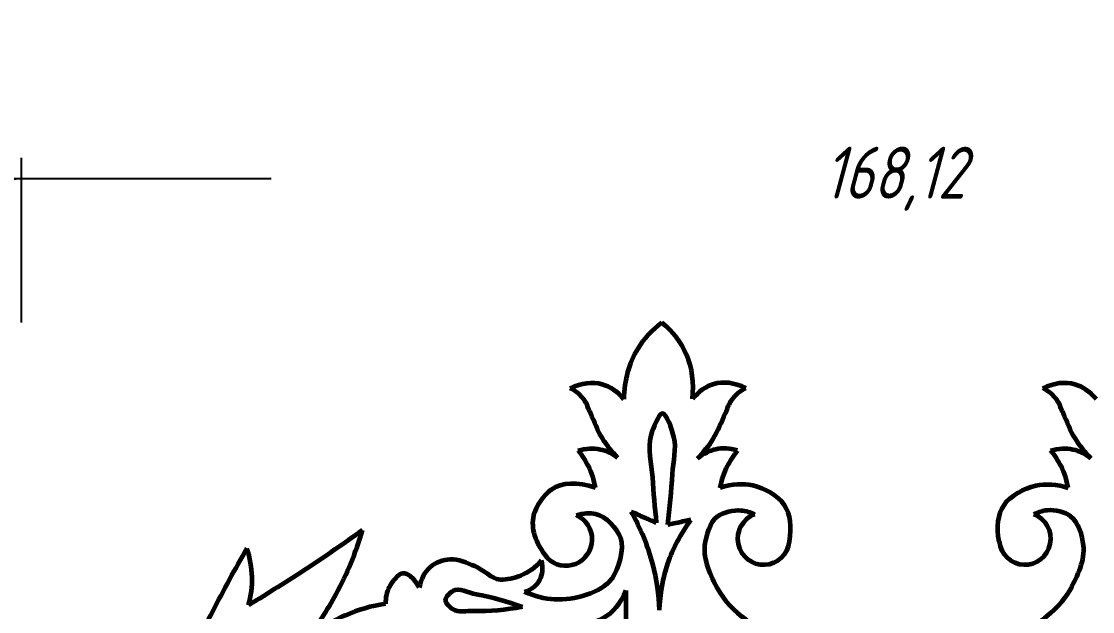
# Model space of a CAD drawing. Header units: millimetres. Extents: x -80 to 363, y 28 to 338.
# Drawn here: x 168.9 to 272, y 131 to 187.8 of the extents above; entities that cross this region are included whole.
import ezdxf

# ---------------------------------------------------------------- set-up
doc = ezdxf.new("R2010")
doc.units = ezdxf.units.MM
doc.linetypes.add('K5LT32771', pattern=[0])
doc.linetypes.add('K5LT_THIN', pattern=[0])
doc.styles.add('KDIMTEXTSTYLE', font='GOST_AU.SHX', dxfattribs={"width": 0.96, "oblique": 15, "height": 5})
doc.dimstyles.new('KDIMSTYLE (1.00)', dxfattribs={"dimtxt": 5, "dimasz": 1, "dimexe": 2, "dimexo": 0, "dimgap": 1, "dimtad": 1, "dimtxsty": 'KDIMTEXTSTYLE', "dimsah": 1, "dimcen": 0, "dimdle": 1, "dimadec": 0, "dimazin": 0, "dimtfac": 0.667, "dimtmove": 0, "dimatfit": 3, "dimfxl": 1, "dimtvp": 1, "dimtolj": 1, "dimtzin": 0, "dimarcsym": 0})

# ---------------------------------------------------------------- blocks, each defined once
blk = doc.blocks.new('KDIMARROW_01')
blk.add_hatch(color=0).paths.add_polyline_path([(0, 0), (-5, 0.66), (-4.5, 0), (-5, -0.66)])
at = {"color": 0, "linetype": 'K5LT_THIN', "lineweight": 18}
for p, q in [((-4.5, 0), (-5, 0.66)), ((-5, 0.66), (0, 0)), ((0, 0), (-5, -0.66)), ((-5, -0.66), (-4.5, 0)), ((0, 0), (-1, 0))]:
    blk.add_line(p, q, dxfattribs=at)

msp = doc.modelspace()

# ---------------------------------------------------------------- linework, layer by layer
at = {"color": 30, "linetype": 'K5LT32771', "lineweight": 60, "true_color": 0xff8000}
msp.add_line((227.081, 133.054), (227.081, 123.937), dxfattribs=at)
for centre, radius, start, end in [((221.304, 137.992), 2.533, 224.33415, 66.40193), ((240.336, 138.054), 2.5, 110.44755, 353.64344), ((265.494, 138.054), 2.5, 186.35656, 69.55245)]:
    msp.add_arc(centre, radius, start, end, dxfattribs=at)
for points, knots in [([(230.549, 158.869), (229.576, 158.131), (228.798, 157.284), (228.212, 156.333), (227.355, 154.941), (226.912, 153.326), (226.881, 151.481)], [0, 0, 0, 0, 1, 1, 1, 2, 2, 2, 2]), ([(233.484, 151.501), (233.654, 153.065), (233.467, 154.483), (232.925, 155.754), (232.43, 156.915), (231.638, 157.953), (230.549, 158.869)], [0, 0, 0, 0, 1, 1, 1, 2, 2, 2, 2]), ([(221.714, 152.546), (222.83, 153.07), (223.85, 153.201), (224.777, 152.938), (225.542, 152.721), (226.249, 152.239), (226.881, 151.481)], [0, 0, 0, 0, 1, 1, 1, 2, 2, 2, 2]), ([(238.613, 152.546), (237.491, 153.076), (236.467, 153.206), (235.541, 152.938), (234.791, 152.721), (234.105, 152.242), (233.484, 151.501)], [0, 0, 0, 0, 1, 1, 1, 2, 2, 2, 2]), ([(267.218, 152.546), (268.34, 153.076), (269.363, 153.206), (270.289, 152.938), (271.039, 152.721), (271.725, 152.242), (272.346, 151.501)], [0, 0, 0, 0, 1, 1, 1, 2, 2, 2, 2]), ([(226.279, 145.843), (225.732, 146.406), (225.252, 147.01), (224.84, 147.657), (224.352, 148.422), (224.051, 149.304), (223.661, 150.13), (223.458, 150.559), (223.329, 151.044), (223.056, 151.417), (222.718, 151.879), (222.271, 152.255), (221.714, 152.546)], [0, 0, 0, 0, 1, 1, 1, 2, 2, 2, 3, 3, 3, 4, 4, 4, 4]), ([(233.983, 145.788), (234.554, 146.366), (235.052, 146.989), (235.478, 147.657), (235.966, 148.422), (236.267, 149.304), (236.657, 150.13), (236.86, 150.559), (236.988, 151.044), (237.262, 151.417), (237.601, 151.879), (238.051, 152.255), (238.613, 152.546)], [0, 0, 0, 0, 1, 1, 1, 2, 2, 2, 3, 3, 3, 4, 4, 4, 4]), ([(271.847, 145.788), (271.276, 146.366), (270.778, 146.989), (270.352, 147.657), (269.864, 148.422), (269.563, 149.304), (269.173, 150.13), (268.971, 150.559), (268.842, 151.044), (268.568, 151.417), (268.229, 151.879), (267.779, 152.255), (267.218, 152.546)], [0, 0, 0, 0, 1, 1, 1, 2, 2, 2, 3, 3, 3, 4, 4, 4, 4]), ([(231.098, 139.394), (231.302, 141.02), (231.455, 142.65), (231.558, 144.283), (231.633, 145.469), (231.99, 146.731), (231.702, 147.848), (231.497, 148.642), (230.96, 150.139), (230.58, 150.12), (230.222, 150.102), (229.706, 148.734), (229.488, 147.992), (229.117, 146.734), (229.551, 145.287), (229.632, 143.938), (229.718, 142.488), (229.843, 141.04), (230.005, 139.595)], [0, 0, 0, 0, 1, 1, 1, 2, 2, 2, 3, 3, 3, 4, 4, 4, 5, 5, 5, 6, 6, 6, 6]), ([(222.486, 146.533), (223.231, 146.758), (223.939, 146.798), (224.61, 146.651), (225.194, 146.523), (225.752, 146.254), (226.279, 145.843)], [0, 0, 0, 0, 1, 1, 1, 2, 2, 2, 2]), ([(224.155, 142.959), (224.016, 143.698), (223.784, 144.391), (223.46, 145.041), (223.196, 145.567), (222.872, 146.065), (222.486, 146.533)], [0, 0, 0, 0, 1, 1, 1, 2, 2, 2, 2]), ([(237.836, 146.536), (237.088, 146.761), (236.379, 146.799), (235.708, 146.651), (235.101, 146.516), (234.526, 146.229), (233.983, 145.788)], [0, 0, 0, 0, 1, 1, 1, 2, 2, 2, 2]), ([(236.163, 142.959), (236.302, 143.698), (236.534, 144.391), (236.858, 145.041), (237.123, 145.569), (237.449, 146.067), (237.836, 146.536)], [0, 0, 0, 0, 1, 1, 1, 2, 2, 2, 2]), ([(267.994, 146.536), (268.742, 146.761), (269.451, 146.799), (270.122, 146.651), (270.729, 146.516), (271.304, 146.229), (271.847, 145.788)], [0, 0, 0, 0, 1, 1, 1, 2, 2, 2, 2]), ([(269.668, 142.959), (269.528, 143.698), (269.296, 144.391), (268.972, 145.041), (268.707, 145.569), (268.381, 146.067), (267.994, 146.536)], [0, 0, 0, 0, 1, 1, 1, 2, 2, 2, 2]), ([(224.155, 142.959), (222.368, 143.546), (220.943, 143.481), (219.881, 142.762), (219.142, 142.261), (218.4, 141.181), (218.19, 140.312), (217.888, 139.058), (218.322, 137.694), (219.492, 136.222)], [0, 0, 0, 0, 1, 1, 1, 2, 2, 2, 3, 3, 3, 3]), ([(242.821, 137.778), (243.085, 139.224), (242.926, 140.395), (242.345, 141.291), (241.759, 142.194), (240.405, 142.909), (239.297, 143.16), (238.323, 143.38), (237.279, 143.313), (236.163, 142.959)], [0, 0, 0, 0, 1, 1, 1, 2, 2, 2, 3, 3, 3, 3]), ([(263.009, 137.778), (262.745, 139.224), (262.904, 140.395), (263.485, 141.291), (264.071, 142.194), (265.425, 142.909), (266.533, 143.16), (267.507, 143.38), (268.551, 143.313), (269.668, 142.959)], [0, 0, 0, 0, 1, 1, 1, 2, 2, 2, 3, 3, 3, 3]), ([(222.318, 140.314), (222.993, 140.529), (223.607, 140.574), (224.16, 140.45), (225.152, 140.226), (226.209, 139.049), (226.541, 138.138), (226.943, 137.033), (226.388, 135.168), (225.713, 134.204), (224.725, 132.796), (222.07, 132.106), (220.192, 132.202), (219.246, 132.251), (218.292, 132.492), (217.327, 132.927)], [0, 0, 0, 0, 1, 1, 1, 2, 2, 2, 3, 3, 3, 4, 4, 4, 5, 5, 5, 5]), ([(230.323, 131.17), (230.258, 132.689), (230.037, 134.166), (229.661, 135.6), (229.202, 137.348), (228.512, 139.032), (227.59, 140.652)], [0, 0, 0, 0, 1, 1, 1, 2, 2, 2, 2]), ([(252.915, 126.184), (248.953, 125.873), (245.417, 126.494), (242.305, 128.047), (239.932, 129.231), (237.174, 130.911), (235.928, 133.223), (235.266, 134.451), (234.514, 136.047), (234.686, 137.405), (234.806, 138.354), (235.171, 139.652), (235.904, 140.198), (236.468, 140.618), (237.423, 140.843), (238.176, 140.773), (238.606, 140.733), (239.035, 140.608), (239.463, 140.397)], [0, 0, 0, 0, 1, 1, 1, 2, 2, 2, 3, 3, 3, 4, 4, 4, 5, 5, 5, 6, 6, 6, 6]), ([(252.915, 126.184), (256.877, 125.873), (260.413, 126.494), (263.525, 128.047), (265.898, 129.231), (268.656, 130.911), (269.902, 133.223), (270.564, 134.451), (271.316, 136.047), (271.144, 137.405), (271.024, 138.354), (270.659, 139.652), (269.926, 140.198), (269.363, 140.618), (268.407, 140.843), (267.655, 140.773), (267.224, 140.733), (266.795, 140.608), (266.367, 140.397)], [0, 0, 0, 0, 1, 1, 1, 2, 2, 2, 3, 3, 3, 4, 4, 4, 5, 5, 5, 6, 6, 6, 6]), ([(230.323, 131.17), (230.365, 132.743), (230.628, 134.241), (231.112, 135.663), (231.616, 137.143), (232.359, 138.541), (233.341, 139.856)], [0, 0, 0, 0, 1, 1, 1, 2, 2, 2, 2]), ([(201.7, 138.86), (199.942, 137.602), (198.161, 136.38), (196.356, 135.194), (194.512, 133.982), (192.643, 132.807), (190.749, 131.671)], [0, 0, 0, 0, 1, 1, 1, 2, 2, 2, 2]), ([(196.26, 128.292), (197.369, 129.699), (198.344, 131.176), (199.184, 132.725), (200.232, 134.659), (201.071, 136.704), (201.7, 138.86)], [0, 0, 0, 0, 1, 1, 1, 2, 2, 2, 2]), ([(190.581, 137.111), (189.41, 135.118), (188.305, 133.092), (187.264, 131.033), (186.234, 128.995), (184.776, 127.016), (184.366, 124.822), (184.064, 123.205), (184.064, 121.521), (184.366, 119.77)], [0, 0, 0, 0, 1, 1, 1, 2, 2, 2, 3, 3, 3, 3]), ([(190.749, 131.671), (190.995, 132.569), (191.107, 133.464), (191.084, 134.355), (191.061, 135.278), (190.893, 136.196), (190.581, 137.111)], [0, 0, 0, 0, 1, 1, 1, 2, 2, 2, 2]), ([(218.946, 135.949), (218.361, 135.296), (217.699, 134.817), (216.962, 134.511), (216.352, 134.258), (215.611, 134.052), (214.977, 134.108), (214.112, 134.185), (213.387, 135.069), (212.533, 135.402), (211.769, 135.701), (210.928, 136.126), (210.147, 136.064), (209.494, 136.012), (208.708, 135.739), (208.22, 135.316), (207.698, 134.863), (207.353, 134.212), (207.185, 133.361)], [0, 0, 0, 0, 1, 1, 1, 2, 2, 2, 3, 3, 3, 4, 4, 4, 5, 5, 5, 6, 6, 6, 6]), ([(217.327, 132.927), (218.043, 133.202), (218.534, 133.596), (218.802, 134.108), (219.064, 134.609), (219.111, 135.222), (218.946, 135.949)], [0, 0, 0, 0, 1, 1, 1, 2, 2, 2, 2]), ([(207.185, 133.361), (206.639, 134.308), (206.113, 134.76), (205.606, 134.714), (205.151, 134.674), (204.566, 133.924), (204.288, 133.396), (204.042, 132.93), (203.923, 132.395), (203.928, 131.791)], [0, 0, 0, 0, 1, 1, 1, 2, 2, 2, 3, 3, 3, 3]), ([(217.105, 131.492), (215.647, 132.035), (214.161, 132.447), (212.648, 132.728), (211.917, 132.864), (210.994, 133.393), (210.434, 133.044), (210.148, 132.866), (209.72, 132.452), (209.715, 132.153), (209.71, 131.848), (210.139, 131.436), (210.434, 131.233), (210.93, 130.892), (211.738, 131.107), (212.389, 131.089), (213.962, 131.047), (215.534, 131.181), (217.105, 131.492)], [0, 0, 0, 0, 1, 1, 1, 2, 2, 2, 3, 3, 3, 4, 4, 4, 5, 5, 5, 6, 6, 6, 6]), ([(227.081, 133.054), (226.557, 131.816), (225.829, 130.931), (224.898, 130.399), (223.983, 129.876), (222.871, 129.693), (221.563, 129.853)], [0, 0, 0, 0, 1, 1, 1, 2, 2, 2, 2]), ([(203.928, 131.791), (202.562, 131.577), (201.268, 131.201), (200.046, 130.665), (198.696, 130.071), (197.434, 129.28), (196.26, 128.292)], [0, 0, 0, 0, 1, 1, 1, 2, 2, 2, 2])]:
    msp.add_open_spline(points, degree=3, knots=knots, dxfattribs=at)
for points in [[(227.59, 140.652), (229.2, 139.948), (228.395, 140.3), (230.005, 139.595)], [(233.341, 139.856), (231.846, 139.548), (232.593, 139.702), (231.098, 139.394)]]:
    msp.add_open_spline(points, degree=3, dxfattribs=at)

# ---------------------------------------------------------------- dimensions: what is measured, and where the dimension line sits
at = {"color": 7}
msp.add_linear_dim(base=(168.871, 172.698), p1=(336.987, 158.869), p2=(168.871, 158.869), location=(252.929, 172.698), dimstyle='KDIMSTYLE (1.00)', override={"dimexo": 0, "dimpost": '\\H5.0;\\W0.965;\\Q15;<>', "dimblk1": 'KDIMARROW_01', "dimblk2": 'KDIMARROW_01', "dimse1": 0, "dimse2": 0, "dimclrt": 7, "dimtolj": 1}, dxfattribs=at).render()

doc.saveas('drawing.dxf')
